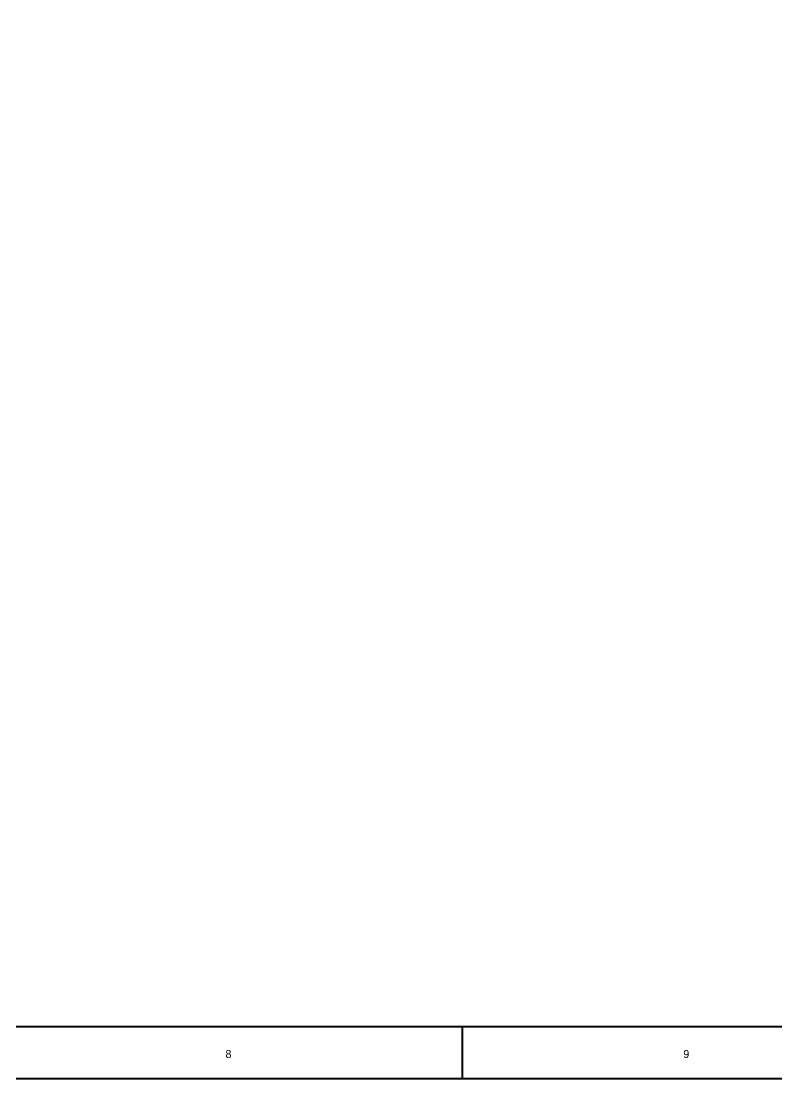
# Model space of a CAD drawing. Header units: inches. Extents: x 0 to 31.5, y 0 to 22.3.
# Drawn here: x 18.47 to 22.8, y -0.01 to 6.07 of the extents above; entities that cross this region are included whole.
import ezdxf

# ---------------------------------------------------------------- set-up
doc = ezdxf.new("R2010")
doc.units = ezdxf.units.IN
doc.header["$MEASUREMENT"] = 0
doc.layers.add('Sheet', color=255, linetype='Continuous')

msp = doc.modelspace()

# ---------------------------------------------------------------- linework, layer by layer
at = {"layer": 'Sheet'}
for points in [[(0.0034, 22.3, 0.0118, 0.0118, 0), (31.4977, 22.3, 0.0118, 0.0118, 0), (31.4977, 0, 0.0118, 0.0118, 0), (0.0034, 0, 0.0118, 0.0118, 0), (0.0034, 22.3, 0.0118, 0.0118, 0)], [(0.0034, 22.3, 0.0039, 0.0039, 0), (0.0034, 0, 0.0039, 0.0039, 0), (31.4977, 0, 0.0039, 0.0039, 0), (31.4977, 22.3, 0.0039, 0.0039, 0), (0.0034, 22.3, 0.0039, 0.0039, 0), (0.0034, 22.3, 0.0039, 0.0039, 0)], [(0.3043, 21.9991, 0.0118, 0.0118, 0), (31.1969, 21.9991, 0.0118, 0.0118, 0), (31.1969, 0.2998, 0.0118, 0.0118, 0), (0.3043, 0.2998, 0.0118, 0.0118, 0), (0.3043, 21.9991, 0.0118, 0.0118, 0)], [(0.3043, 21.9991, 0.0039, 0.0039, 0), (0.3043, 0.2998, 0.0039, 0.0039, 0), (31.1969, 0.2998, 0.0039, 0.0039, 0), (31.1969, 21.9991, 0.0039, 0.0039, 0), (0.3043, 21.9991, 0.0039, 0.0039, 0), (0.3043, 21.9991, 0.0039, 0.0039, 0)]]:
    msp.add_lwpolyline(points, format="xyseb", close=True, dxfattribs=at)
msp.add_lwpolyline([(20.9989, 0, 0.0118, 0.0118, 0), (20.9989, 0.2998, 0.0118, 0.0118, 0)], format="xyseb", dxfattribs=at)

# ---------------------------------------------------------------- texts
for s, p in [('8', (19.6404, 0.1194)), ('9', (22.2677, 0.1194))]:
    msp.add_text(s, height=0.0459, dxfattribs=at).set_placement(p)

doc.saveas('drawing.dxf')
